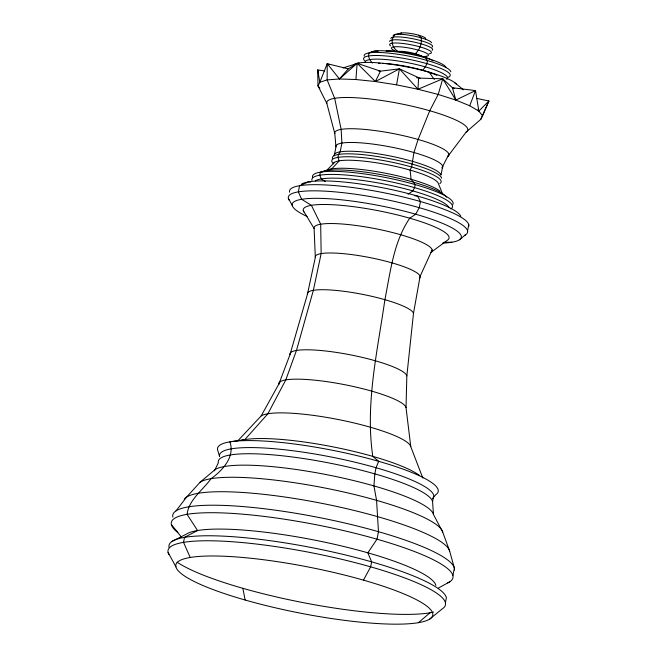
<?xml version="1.0" encoding="UTF-8"?>
<svg xmlns="http://www.w3.org/2000/svg" width="657" height="657" viewBox="0 0 657 657"><rect width="100%" height="100%" fill="white"/><g stroke="black" fill="none" stroke-linecap="round" stroke-linejoin="round"><path stroke-width="0.99" d="M420.464 78.561L399.431 68.837L380.452 71.161L357.145 63.302L348.309 68.878L327.235 63.696L327.145 79.908L334.668 98.304L341.147 129.388L341.903 143.078L340.178 151.841L338.495 154.444L337.928 157.368L339.217 160.825L331.728 168.915L320.353 172.159L319.754 175.238L321.289 178.918L325.387 181.57M422.821 478.05L410.765 446.67L406.026 407.595L406.839 375.894L413.483 313.405L420.086 276.383L432.158 249.915M324.722 70.948L317.701 69.921L317.98 85.895L326.825 103.428L334.799 133.535A58.153 10.397 11.1 0 1 396.729 134.25A58.153 10.397 11.1 0 1 447.606 156.727L466.142 132.073L480.76 119.369L482.599 115.747L478.83 111.099L469.706 105.761L455.851 100.078L438.219 94.452L417.992 89.253L418.558 78.068L416.637 77.674M319.86 88.219L317.98 85.895L319.819 82.273L327.145 79.908L339.447 78.971L355.905 79.53L357.145 63.302L375.385 81.534L396.565 84.852L417.992 89.253L442.752 78.815L452.418 87.751L454.192 88.481M396.565 84.852L399.431 68.837L417.992 89.253M334.799 133.535L335.957 146.963L334.241 155.725A54.416 9.732 11.1 0 1 385.199 155.044A54.416 9.732 11.1 0 1 440.995 175.082L442.711 166.32M467.554 230.853L468.761 224.702M452.895 575.606L454.365 568.108L449.675 551.149L442.711 532.088L433.464 514.48L432.569 501.578L433.768 495.435A109.185 19.521 11.1 0 0 321.831 455.235A109.185 19.521 11.1 0 0 219.578 456.599L217.615 449.873A112.413 20.096 11.1 0 1 337.328 451.26A112.413 20.096 11.1 0 1 435.681 494.713L432.61 498.597M445.405 602.715L446.39 597.722A141.362 25.278 11.1 0 0 301.456 545.68A141.362 25.278 11.1 0 0 169.071 547.445M406.026 407.595A64.903 11.604 11.1 0 0 339.48 383.704A64.903 11.604 11.1 0 0 278.708 384.517L289.959 354.706L307.451 294.18L315.327 257.396L314.112 228.513L303.288 210.626M418.558 78.068L442.752 78.815L438.219 94.452L429.735 110.746L418.123 139.465L413.935 152.506L411.643 167.018L410.099 170.106L411.101 179.304L415.167 184.568L414.559 187.647L412.851 190.908L408.054 194.258M469.706 105.761L475.504 90.576L452.418 87.751L455.851 100.078L475.504 90.576L478.83 111.099L488.907 100.964L476.949 98.451M328.911 64.698L327.235 63.696L319.819 82.273L317.701 69.921L318.275 72.87M482.599 115.747L488.907 100.964L480.76 119.369M355.905 79.53L375.385 81.534L380.452 71.161L378.514 70.964M214.412 470.855L218.37 462.75A109.185 19.521 11.1 0 1 320.624 461.386A109.185 19.521 11.1 0 1 432.569 501.578M441.956 167.814L448.879 154.214M363.461 580.139L370.647 566.851L371.624 561.85L367.838 552.816L377.003 539.192L378.473 531.694L376.568 500.347L373.932 485.925L374.818 473.878L376.026 467.727L378.695 461.329L372.79 456.377C365.062 403.924 377.488 351.413 384.895 299.691C390.447 271.932 393.428 242.203 409.73 218.198L415.7 214.215L419.248 207.678L420.455 201.527L417.532 196.065L414.731 195.729M237.76 440.88L261.174 415.914L280.128 381.709M422.763 70.283L425.325 66.874L426.878 63.639L427.477 60.567L425.687 57.89L415.216 53.702C419.839 49.875 421.975 43.715 421.178 37.835L418.838 35.248M176.01 510.875L186.629 497.07L200.106 482.205L215.118 469.591A112.561 20.129 11.1 0 1 332.516 475.84A112.561 20.129 11.1 0 1 433.464 514.48M327.235 63.696L339.447 78.971L348.309 68.878M334.544 162.328L326.488 170.598A59.968 10.726 11.1 0 1 381.331 172.446A59.968 10.726 11.1 0 1 440.124 191.203M339.447 78.971L357.145 63.302M418.386 622.688L429.965 612.8M429.809 619.009A130.891 23.406 11.1 0 0 265.461 559.986A130.891 23.406 11.1 0 0 217.623 591.234A130.891 23.406 11.1 0 0 429.809 619.009L442.309 608.825A141.362 25.278 11.1 0 0 313.208 553.095A141.362 25.278 11.1 0 0 169.005 554.623M459.383 239.805L465.55 234.795M438.326 588.105L449.749 581.806M375.385 81.534L399.431 68.837M172.175 541.335L186.333 534.149A128.632 23.003 11.1 0 1 320.501 541.294A128.632 23.003 11.1 0 1 435.87 585.461M343.176 67.885L358.853 62.99M424.488 56.855L426.385 56.313M401.616 32.998L395.342 34.451C389.658 39.346 392.015 47.895 397.994 51.451A13.017 2.324 11.1 0 1 410.428 52.535A13.017 2.324 11.1 0 1 421.515 56.28M443.894 242.31L451.868 242.228M378.194 51.205L374.268 51.164L369.053 52.913L368.446 55.993L369.677 59.59L372.322 63.056M397.994 51.451L386.045 51.279A26.025 4.656 11.1 0 1 430.261 59.294M310.687 182.088L308.724 181.825L299.551 185.701L298.344 191.852L301.645 199.293L311.402 205.329L320.69 224.218L321.158 253.586L313.356 290.328L296.463 350.46L285.795 379.886L267.908 413.746L244.823 439.623L229.893 441.857C235.296 456.853 222.321 470.675 211.02 478.682C202.882 490.155 188.855 499.558 187.064 514.332L197.568 530.536L184.51 537.36L183.533 542.354L190.21 557.464M454.784 82.716L463.481 89.845M171.395 524.573L181.603 537.319M429.103 72.188L434.326 79.481M442.752 78.815L455.851 100.078M288.374 198.365L292.234 205.436M168.093 552.438L175.912 566.802M478.05 109.3L478.83 111.099M442.818 194.521L438.424 183.689A53.546 9.576 11.1 0 0 385.807 164.398A53.546 9.576 11.1 0 0 333.362 163.798M242.852 588.311L245.135 600.013M433.587 612.094A141.362 25.278 11.1 0 1 303.049 602.609A141.362 25.278 11.1 0 1 177.094 562.17M177.833 532.507A143.489 25.656 11.1 0 1 310.005 523.555A143.489 25.656 11.1 0 1 447.68 582.931M172.865 517.075A143.489 25.656 11.1 0 1 312.494 516.246A143.489 25.656 11.1 0 1 454.447 570.071M184.247 499.345A135.605 24.243 11.1 0 1 320.608 503.106A135.605 24.243 11.1 0 1 449.675 551.149M200.106 482.205A125.068 22.363 11.1 0 1 330.545 489.145A125.068 22.363 11.1 0 1 442.711 532.088M241.341 440.354A96.678 17.287 11.1 0 1 333.091 446.883A96.678 17.287 11.1 0 1 419.577 475.561M261.174 415.914A77.115 13.789 11.1 0 1 341.599 420.201A77.115 13.789 11.1 0 1 410.765 446.67M289.959 354.706A59.573 10.652 11.1 0 1 345.754 353.967A59.573 10.652 11.1 0 1 406.839 375.894M307.451 294.18A54.046 9.666 11.1 0 1 358.065 293.507A54.046 9.666 11.1 0 1 413.483 313.405M315.327 257.396A53.398 9.551 11.1 0 1 369.916 257.593A53.398 9.551 11.1 0 1 419.7 278.01M314.112 228.513A60.173 10.758 11.1 0 1 378.194 229.252A60.173 10.758 11.1 0 1 430.836 252.51L447.384 240.257A74.282 13.28 11.1 0 0 379.229 210.905A74.282 13.28 11.1 0 0 303.854 211.907M307.09 216.449A86.166 15.407 11.1 0 1 322.3 198.422A86.166 15.407 11.1 0 1 436.002 220.801A86.166 15.407 11.1 0 1 442.539 243.106M289.384 200.41A91.339 16.335 11.1 0 1 383.212 199.005A91.339 16.335 11.1 0 1 464.285 235.493M289.573 192.214A91.339 16.335 11.1 0 1 379.803 191.951A91.339 16.335 11.1 0 1 468.696 226.427M301.547 184.141A82.207 14.7 11.1 0 1 385.536 188.345A82.207 14.7 11.1 0 1 460.779 216.235M315.253 180.864A69.174 12.368 11.1 0 1 385.634 184.354A69.174 12.368 11.1 0 1 449.183 207.76M311.927 180.346A71.629 12.803 11.1 0 1 388.205 181.225A71.629 12.803 11.1 0 1 450.874 208.91M312.535 177.267A71.629 12.803 11.1 0 1 384.214 177.234A71.629 12.803 11.1 0 1 452.862 204.417M320.887 172.52A65.183 11.654 11.1 0 1 385.528 175.476A65.183 11.654 11.1 0 1 446.678 197.166M333.378 163.601A55.689 9.962 11.1 0 1 385.782 160.973A55.689 9.962 11.1 0 1 439.878 183.558M332.417 158.419A55.689 9.962 11.1 0 1 384.575 157.721A55.689 9.962 11.1 0 1 441.668 178.228M335.957 146.963A54.416 9.732 11.1 0 1 391.588 147.168A54.416 9.732 11.1 0 1 442.317 167.97M326.825 103.428A71.818 12.844 11.1 0 1 403.308 104.315A71.818 12.844 11.1 0 1 466.142 132.073M354.222 64.485A53.069 9.485 11.1 0 1 406.166 66.759A53.069 9.485 11.1 0 1 456.418 84.252M378.383 63.327A37.704 6.742 11.1 0 1 380.066 63.327M382.817 63.401A37.704 6.742 11.1 0 1 436.913 75.358M365.087 62.587A42.04 7.514 11.1 0 1 409.853 63.113A42.04 7.514 11.1 0 1 446.637 79.357M364.84 60.937A44.142 7.892 11.1 0 1 409.212 59.401A44.142 7.892 11.1 0 1 447.672 77.46M364.233 56.067A44.142 7.892 11.1 0 1 405.566 55.517A44.142 7.892 11.1 0 1 450.825 71.769M370.877 52.256A38.845 6.948 11.1 0 1 409.738 54.079A38.845 6.948 11.1 0 1 445.939 67.08M431.115 59.721A26.025 4.656 11.1 0 1 433.094 60.953M394.331 50.507A18.872 3.375 11.1 0 1 398.216 46.729A18.872 3.375 11.1 0 1 422.829 51.591A18.872 3.375 11.1 0 1 424.652 56.494M390.628 45.933A21.279 3.802 11.1 0 1 412.333 45.021A21.279 3.802 11.1 0 1 429.087 53.841M393.206 35.839A19.521 3.49 11.1 0 1 411.487 35.601A19.521 3.49 11.1 0 1 431.501 42.787M390.948 38.615A21.213 3.794 11.1 0 1 413.532 38.878A21.213 3.794 11.1 0 1 432.092 47.074M389.7 41.58A21.862 3.909 11.1 0 1 412.982 41.843A21.862 3.909 11.1 0 1 432.109 50.293M400.195 33.926A13.017 2.324 11.1 0 1 414.05 34.082A13.017 2.324 11.1 0 1 425.432 39.116"/></g></svg>
